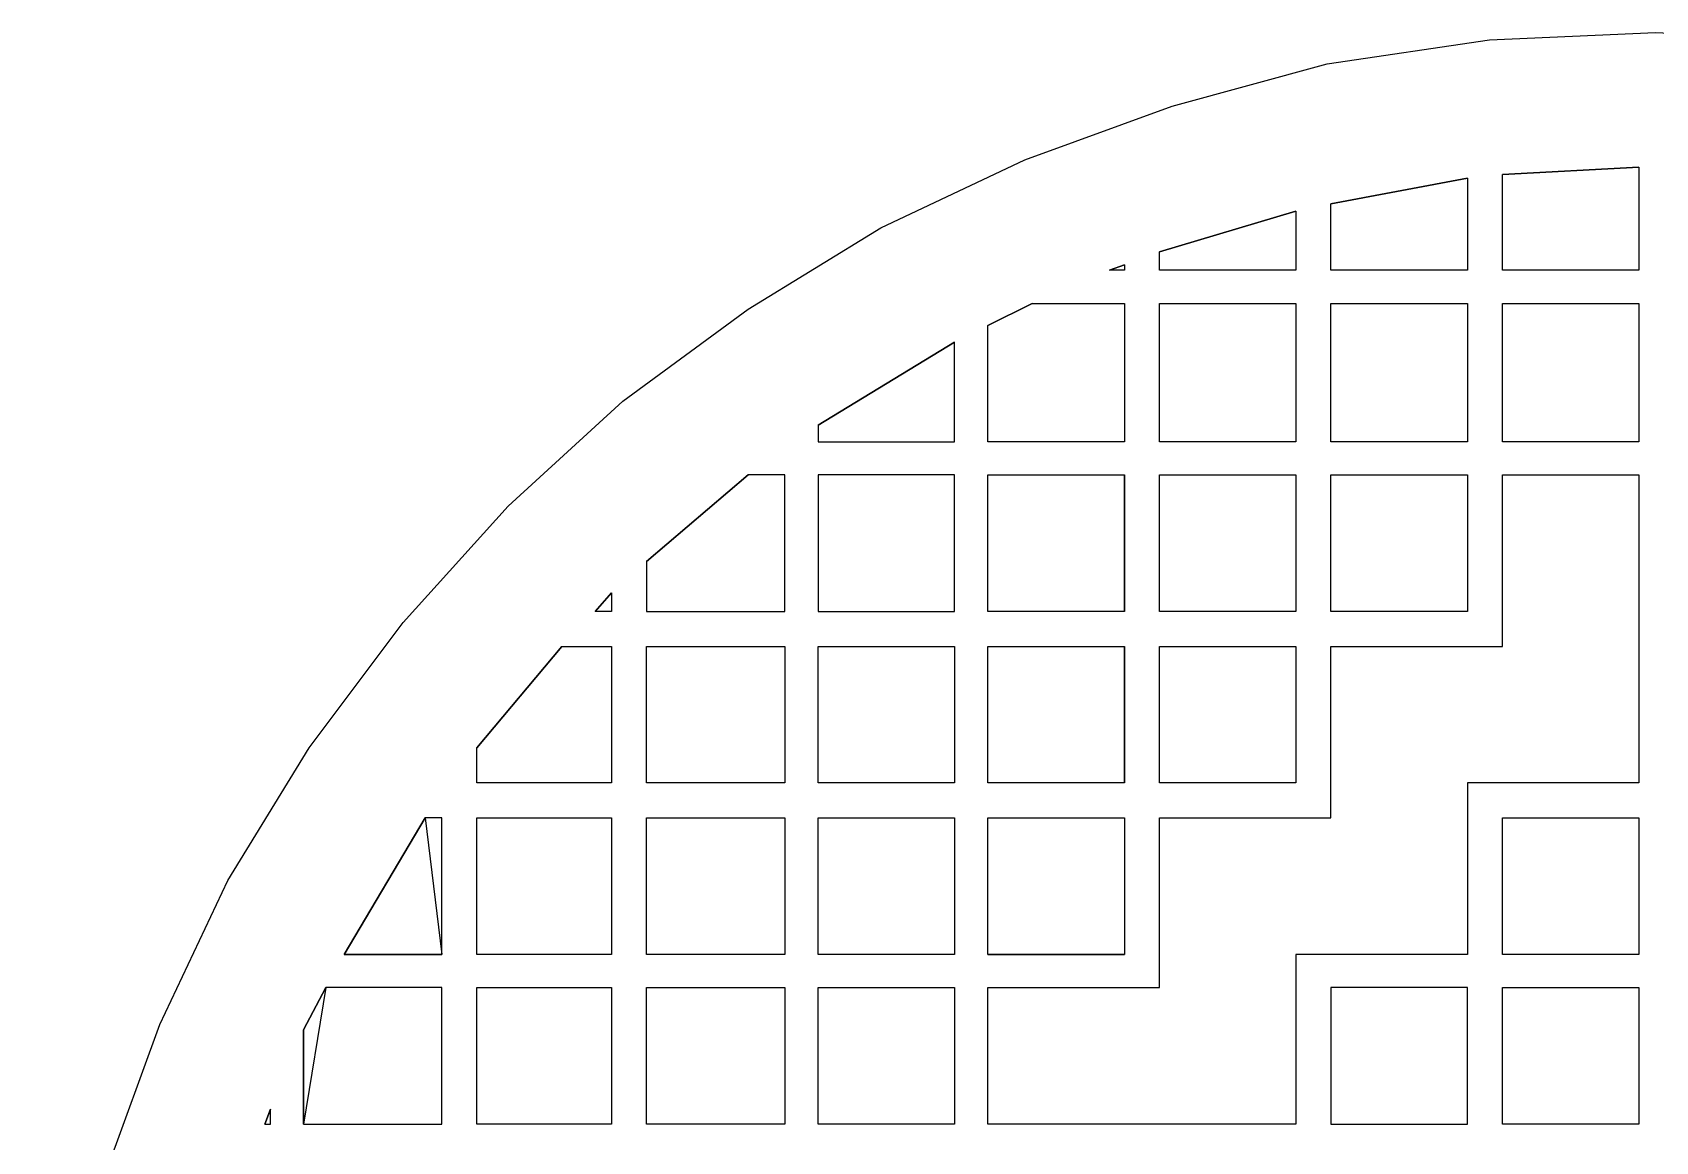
# Model space of a CAD drawing. Header units: centimetres. Extents: x -7.3 to 6, y -13.2 to 13.7.
# Drawn here: x -7.35 to -0.69, y -4.39 to 0.16 of the extents above; entities that cross this region are included whole.
import ezdxf

# ---------------------------------------------------------------- set-up
doc = ezdxf.new("R2010")
doc.units = ezdxf.units.CM
doc.header["$MEASUREMENT"] = 0

msp = doc.modelspace()

# ---------------------------------------------------------------- linework, layer by layer
at = {"color": 242}
for points, knots in [([(-7.3473, -6.49658), (-7.3473, -6.49658), (-7.31704, -7.16991), (-7.31704, -7.16991), (-7.31704, -7.16991), (-7.31704, -7.16991), (-7.21871, -7.83568), (-7.21871, -7.83568), (-7.21871, -7.83568), (-7.21871, -7.83568), (-7.0447, -8.47116), (-7.0447, -8.47116), (-7.0447, -8.47116), (-7.0447, -8.47116), (-6.82529, -9.08397), (-6.82529, -9.08397), (-6.82529, -9.08397), (-6.82529, -9.08397), (-6.54539, -9.67408), (-6.54539, -9.67408), (-6.54539, -9.67408), (-6.54539, -9.67408), (-6.21249, -10.21875), (-6.21249, -10.21875), (-6.21249, -10.21875), (-6.21249, -10.21875), (-5.82667, -10.73322), (-5.82667, -10.73322), (-5.82667, -10.73322), (-5.82667, -10.73322), (-5.39546, -11.20225), (-5.39546, -11.20225), (-5.39546, -11.20225), (-5.39546, -11.20225), (-4.92638, -11.6335), (-4.92638, -11.6335), (-4.92638, -11.6335), (-4.92638, -11.6335), (-4.41196, -12.01177), (-4.41196, -12.01177), (-4.41196, -12.01177), (-4.41196, -12.01177), (-3.86724, -12.34466), (-3.86724, -12.34466), (-3.86724, -12.34466), (-3.86724, -12.34466), (-3.27714, -12.63212), (-3.27714, -12.63212), (-3.27714, -12.63212), (-3.27714, -12.63212), (-2.67189, -12.85153), (-2.67189, -12.85153), (-2.67189, -12.85153), (-2.67189, -12.85153), (-2.0364, -13.01041), (-2.0364, -13.01041), (-2.0364, -13.01041), (-2.0364, -13.01041), (-1.37066, -13.11631), (-1.37066, -13.11631), (-1.37066, -13.11631), (-1.37066, -13.11631), (-0.68976, -13.15413), (-0.68976, -13.15413), (-0.68976, -13.15413), (-0.68976, -13.15413), (-0.01646, -13.11631), (-0.01646, -13.11631), (-0.01646, -13.11631), (-0.01646, -13.11631), (0.64929, -13.01041), (0.64929, -13.01041), (0.64929, -13.01041), (0.64929, -13.01041), (1.28478, -12.85153), (1.28478, -12.85153), (1.28478, -12.85153), (1.28478, -12.85153), (1.89757, -12.63212), (1.89757, -12.63212), (1.89757, -12.63212), (1.89757, -12.63212), (2.48768, -12.34466), (2.48768, -12.34466), (2.48768, -12.34466), (2.48768, -12.34466), (3.03238, -12.01177), (3.03238, -12.01177), (3.03238, -12.01177), (3.03238, -12.01177), (3.54682, -11.6335), (3.54682, -11.6335), (3.54682, -11.6335), (3.54682, -11.6335), (4.01589, -11.20225), (4.01589, -11.20225), (4.01589, -11.20225), (4.01589, -11.20225), (4.44709, -10.73322), (4.44709, -10.73322), (4.44709, -10.73322), (4.44709, -10.73322), (4.82538, -10.21875), (4.82538, -10.21875), (4.82538, -10.21875), (4.82538, -10.21875), (5.16581, -9.67408), (5.16581, -9.67408), (5.16581, -9.67408), (5.16581, -9.67408), (5.44572, -9.08397), (5.44572, -9.08397), (5.44572, -9.08397), (5.44572, -9.08397), (5.66513, -8.47116), (5.66513, -8.47116), (5.66513, -8.47116), (5.66513, -8.47116), (5.824, -7.83568), (5.824, -7.83568), (5.824, -7.83568), (5.824, -7.83568), (5.92991, -7.16991), (5.92991, -7.16991), (5.92991, -7.16991), (5.92991, -7.16991), (5.96017, -6.49658), (5.96017, -6.49658), (5.96017, -6.49658), (5.96017, -6.49658), (5.92991, -5.80816), (5.92991, -5.80816), (5.92991, -5.80816), (5.92991, -5.80816), (5.824, -5.14997), (5.824, -5.14997), (5.824, -5.14997), (5.824, -5.14997), (5.66513, -4.51446), (5.66513, -4.51446), (5.66513, -4.51446), (5.66513, -4.51446), (5.44572, -3.90924), (5.44572, -3.90924), (5.44572, -3.90924), (5.44572, -3.90924), (5.16581, -3.31916), (5.16581, -3.31916), (5.16581, -3.31916), (5.16581, -3.31916), (4.82538, -2.77442), (4.82538, -2.77442), (4.82538, -2.77442), (4.82538, -2.77442), (4.44709, -2.25997), (4.44709, -2.25997), (4.44709, -2.25997), (4.44709, -2.25997), (4.01589, -1.78336), (4.01589, -1.78336), (4.01589, -1.78336), (4.01589, -1.78336), (3.54682, -1.35216), (3.54682, -1.35216), (3.54682, -1.35216), (3.54682, -1.35216), (3.03238, -0.9739), (3.03238, -0.9739), (3.03238, -0.9739), (3.03238, -0.9739), (2.48768, -0.64099), (2.48768, -0.64099), (2.48768, -0.64099), (2.48768, -0.64099), (1.89757, -0.36111), (1.89757, -0.36111), (1.89757, -0.36111), (1.89757, -0.36111), (1.28478, -0.14168), (1.28478, -0.14168), (1.28478, -0.14168), (1.28478, -0.14168), (0.64929, 0.03231), (0.64929, 0.03231), (0.64929, 0.03231), (0.64929, 0.03231), (-0.01646, 0.13065), (-0.01646, 0.13065), (-0.01646, 0.13065), (-0.01646, 0.13065), (-0.68976, 0.16091), (-0.68976, 0.16091), (-0.68976, 0.16091), (-0.68976, 0.16091), (-1.37066, 0.13065), (-1.37066, 0.13065), (-1.37066, 0.13065), (-1.37066, 0.13065), (-2.0364, 0.03231), (-2.0364, 0.03231), (-2.0364, 0.03231), (-2.0364, 0.03231), (-2.67189, -0.14168), (-2.67189, -0.14168), (-2.67189, -0.14168), (-2.67189, -0.14168), (-3.27714, -0.36111), (-3.27714, -0.36111), (-3.27714, -0.36111), (-3.27714, -0.36111), (-3.86724, -0.64099), (-3.86724, -0.64099), (-3.86724, -0.64099), (-3.86724, -0.64099), (-4.41196, -0.9739), (-4.41196, -0.9739), (-4.41196, -0.9739), (-4.41196, -0.9739), (-4.92638, -1.35216), (-4.92638, -1.35216), (-4.92638, -1.35216), (-4.92638, -1.35216), (-5.39546, -1.78336), (-5.39546, -1.78336), (-5.39546, -1.78336), (-5.39546, -1.78336), (-5.82667, -2.25997), (-5.82667, -2.25997), (-5.82667, -2.25997), (-5.82667, -2.25997), (-6.21249, -2.77442), (-6.21249, -2.77442), (-6.21249, -2.77442), (-6.21249, -2.77442), (-6.54539, -3.31916), (-6.54539, -3.31916), (-6.54539, -3.31916), (-6.54539, -3.31916), (-6.82529, -3.90924), (-6.82529, -3.90924), (-6.82529, -3.90924), (-6.82529, -3.90924), (-7.0447, -4.51446), (-7.0447, -4.51446), (-7.0447, -4.51446), (-7.0447, -4.51446), (-7.21871, -5.14997), (-7.21871, -5.14997), (-7.21871, -5.14997), (-7.21871, -5.14997), (-7.31704, -5.80816), (-7.31704, -5.80816), (-7.31704, -5.80816), (-7.31704, -5.80816), (-7.3473, -6.49658), (-7.3473, -6.49658)], [0, 0, 0, 0, 0.0153846, 0.0153846, 0.0153846, 0.0153846, 0.0307692, 0.0307692, 0.0307692, 0.0307692, 0.0461538, 0.0461538, 0.0461538, 0.0461538, 0.0615385, 0.0615385, 0.0615385, 0.0615385, 0.0769231, 0.0769231, 0.0769231, 0.0769231, 0.0923077, 0.0923077, 0.0923077, 0.0923077, 0.1076923, 0.1076923, 0.1076923, 0.1076923, 0.1230769, 0.1230769, 0.1230769, 0.1230769, 0.1384615, 0.1384615, 0.1384615, 0.1384615, 0.1538462, 0.1538462, 0.1538462, 0.1538462, 0.1692308, 0.1692308, 0.1692308, 0.1692308, 0.1846154, 0.1846154, 0.1846154, 0.1846154, 0.2, 0.2, 0.2, 0.2, 0.2153846, 0.2153846, 0.2153846, 0.2153846, 0.2307692, 0.2307692, 0.2307692, 0.2307692, 0.2461538, 0.2461538, 0.2461538, 0.2461538, 0.2615385, 0.2615385, 0.2615385, 0.2615385, 0.2769231, 0.2769231, 0.2769231, 0.2769231, 0.2923077, 0.2923077, 0.2923077, 0.2923077, 0.3076923, 0.3076923, 0.3076923, 0.3076923, 0.3230769, 0.3230769, 0.3230769, 0.3230769, 0.3384615, 0.3384615, 0.3384615, 0.3384615, 0.3538462, 0.3538462, 0.3538462, 0.3538462, 0.3692308, 0.3692308, 0.3692308, 0.3692308, 0.3846154, 0.3846154, 0.3846154, 0.3846154, 0.4, 0.4, 0.4, 0.4, 0.4153846, 0.4153846, 0.4153846, 0.4153846, 0.4307692, 0.4307692, 0.4307692, 0.4307692, 0.4461538, 0.4461538, 0.4461538, 0.4461538, 0.4615385, 0.4615385, 0.4615385, 0.4615385, 0.4769231, 0.4769231, 0.4769231, 0.4769231, 0.4923077, 0.4923077, 0.4923077, 0.4923077, 0.5076923, 0.5076923, 0.5076923, 0.5076923, 0.5230769, 0.5230769, 0.5230769, 0.5230769, 0.5384615, 0.5384615, 0.5384615, 0.5384615, 0.5538462, 0.5538462, 0.5538462, 0.5538462, 0.5692308, 0.5692308, 0.5692308, 0.5692308, 0.5846154, 0.5846154, 0.5846154, 0.5846154, 0.6, 0.6, 0.6, 0.6, 0.6153846, 0.6153846, 0.6153846, 0.6153846, 0.6307692, 0.6307692, 0.6307692, 0.6307692, 0.6461538, 0.6461538, 0.6461538, 0.6461538, 0.6615385, 0.6615385, 0.6615385, 0.6615385, 0.6769231, 0.6769231, 0.6769231, 0.6769231, 0.6923077, 0.6923077, 0.6923077, 0.6923077, 0.7076923, 0.7076923, 0.7076923, 0.7076923, 0.7230769, 0.7230769, 0.7230769, 0.7230769, 0.7384615, 0.7384615, 0.7384615, 0.7384615, 0.7538462, 0.7538462, 0.7538462, 0.7538462, 0.7692308, 0.7692308, 0.7692308, 0.7692308, 0.7846154, 0.7846154, 0.7846154, 0.7846154, 0.8, 0.8, 0.8, 0.8, 0.8153846, 0.8153846, 0.8153846, 0.8153846, 0.8307692, 0.8307692, 0.8307692, 0.8307692, 0.8461538, 0.8461538, 0.8461538, 0.8461538, 0.8615385, 0.8615385, 0.8615385, 0.8615385, 0.8769231, 0.8769231, 0.8769231, 0.8769231, 0.8923077, 0.8923077, 0.8923077, 0.8923077, 0.9076923, 0.9076923, 0.9076923, 0.9076923, 0.9230769, 0.9230769, 0.9230769, 0.9230769, 0.9384615, 0.9384615, 0.9384615, 0.9384615, 0.9538462, 0.9538462, 0.9538462, 0.9538462, 0.9692308, 0.9692308, 0.9692308, 0.9692308, 1, 1, 1, 1]), ([(-0.75788, -0.39135), (-0.75788, -0.39135), (-1.3177, -0.42164), (-1.3177, -0.42164), (-1.3177, -0.42164), (-1.3177, -0.42164), (-0.75788, -0.39135), (-0.75788, -0.39135)], [0, 0, 0, 0, 0.3333333, 0.3333333, 0.3333333, 0.3333333, 1, 1, 1, 1]), ([(-1.3177, -0.42164), (-1.3177, -0.42164), (-1.3177, -0.81504), (-1.3177, -0.81504), (-1.3177, -0.81504), (-1.3177, -0.81504), (-0.75788, -0.81504), (-0.75788, -0.81504), (-0.75788, -0.81504), (-0.75788, -0.81504), (-0.75788, -0.39135), (-0.75788, -0.39135), (-0.75788, -0.39135), (-0.75788, -0.39135), (-1.3177, -0.42164), (-1.3177, -0.42164)], [0, 0, 0, 0, 0.2, 0.2, 0.2, 0.2, 0.4, 0.4, 0.4, 0.4, 0.6, 0.6, 0.6, 0.6, 1, 1, 1, 1]), ([(-2.02128, -0.54267), (-2.02128, -0.54267), (-2.02128, -0.81504), (-2.02128, -0.81504), (-2.02128, -0.81504), (-2.02128, -0.81504), (-1.46145, -0.81504), (-1.46145, -0.81504), (-1.46145, -0.81504), (-1.46145, -0.81504), (-1.46145, -0.43674), (-1.46145, -0.43674), (-1.46145, -0.43674), (-1.46145, -0.43674), (-2.02128, -0.54267), (-2.02128, -0.54267)], [0, 0, 0, 0, 0.2, 0.2, 0.2, 0.2, 0.4, 0.4, 0.4, 0.4, 0.6, 0.6, 0.6, 0.6, 1, 1, 1, 1]), ([(-1.46145, -0.43674), (-1.46145, -0.43674), (-2.02128, -0.54267), (-2.02128, -0.54267), (-2.02128, -0.54267), (-2.02128, -0.54267), (-1.46145, -0.43674), (-1.46145, -0.43674)], [0, 0, 0, 0, 0.3333333, 0.3333333, 0.3333333, 0.3333333, 1, 1, 1, 1]), ([(-2.72486, -0.73938), (-2.72486, -0.73938), (-2.72486, -0.81504), (-2.72486, -0.81504), (-2.72486, -0.81504), (-2.72486, -0.81504), (-2.16503, -0.81504), (-2.16503, -0.81504), (-2.16503, -0.81504), (-2.16503, -0.81504), (-2.16503, -0.57293), (-2.16503, -0.57293), (-2.16503, -0.57293), (-2.16503, -0.57293), (-2.72486, -0.73938), (-2.72486, -0.73938)], [0, 0, 0, 0, 0.2, 0.2, 0.2, 0.2, 0.4, 0.4, 0.4, 0.4, 0.6, 0.6, 0.6, 0.6, 1, 1, 1, 1]), ([(-2.16503, -0.57293), (-2.16503, -0.57293), (-2.72486, -0.73938), (-2.72486, -0.73938), (-2.72486, -0.73938), (-2.72486, -0.73938), (-2.16503, -0.57293), (-2.16503, -0.57293)], [0, 0, 0, 0, 0.3333333, 0.3333333, 0.3333333, 0.3333333, 1, 1, 1, 1]), ([(-2.8686, -0.7923), (-2.8686, -0.7923), (-2.92912, -0.81504), (-2.92912, -0.81504), (-2.92912, -0.81504), (-2.92912, -0.81504), (-2.8686, -0.7923), (-2.8686, -0.7923)], [0, 0, 0, 0, 0.3333333, 0.3333333, 0.3333333, 0.3333333, 1, 1, 1, 1]), ([(-2.92912, -0.81504), (-2.92912, -0.81504), (-2.8686, -0.81504), (-2.8686, -0.81504), (-2.8686, -0.81504), (-2.8686, -0.81504), (-2.8686, -0.7923), (-2.8686, -0.7923), (-2.8686, -0.7923), (-2.8686, -0.7923), (-2.92912, -0.81504), (-2.92912, -0.81504)], [0, 0, 0, 0, 0.25, 0.25, 0.25, 0.25, 0.5, 0.5, 0.5, 0.5, 1, 1, 1, 1]), ([(-3.42846, -1.04194), (-3.42846, -1.04194), (-3.42846, -1.5186), (-3.42846, -1.5186), (-3.42846, -1.5186), (-3.42846, -1.5186), (-2.8686, -1.5186), (-2.8686, -1.5186), (-2.8686, -1.5186), (-2.8686, -1.5186), (-2.8686, -0.95119), (-2.8686, -0.95119), (-2.8686, -0.95119), (-2.8686, -0.95119), (-3.24688, -0.95119), (-3.24688, -0.95119), (-3.24688, -0.95119), (-3.24688, -0.95119), (-3.42846, -1.04194), (-3.42846, -1.04194)], [0, 0, 0, 0, 0.1666667, 0.1666667, 0.1666667, 0.1666667, 0.3333333, 0.3333333, 0.3333333, 0.3333333, 0.5, 0.5, 0.5, 0.5, 0.6666667, 0.6666667, 0.6666667, 0.6666667, 1, 1, 1, 1]), ([(-3.24688, -0.95119), (-3.24688, -0.95119), (-3.42846, -1.04194), (-3.42846, -1.04194), (-3.42846, -1.04194), (-3.42846, -1.04194), (-3.24688, -0.95119), (-3.24688, -0.95119)], [0, 0, 0, 0, 0.3333333, 0.3333333, 0.3333333, 0.3333333, 1, 1, 1, 1]), ([(-2.72486, -0.95119), (-2.72486, -0.95119), (-2.72486, -1.5186), (-2.72486, -1.5186), (-2.72486, -1.5186), (-2.72486, -1.5186), (-2.16503, -1.5186), (-2.16503, -1.5186), (-2.16503, -1.5186), (-2.16503, -1.5186), (-2.16503, -0.95119), (-2.16503, -0.95119), (-2.16503, -0.95119), (-2.16503, -0.95119), (-2.72486, -0.95119), (-2.72486, -0.95119)], [0, 0, 0, 0, 0.2, 0.2, 0.2, 0.2, 0.4, 0.4, 0.4, 0.4, 0.6, 0.6, 0.6, 0.6, 1, 1, 1, 1]), ([(-2.02128, -0.95119), (-2.02128, -0.95119), (-2.02128, -1.5186), (-2.02128, -1.5186), (-2.02128, -1.5186), (-2.02128, -1.5186), (-1.46145, -1.5186), (-1.46145, -1.5186), (-1.46145, -1.5186), (-1.46145, -1.5186), (-1.46145, -0.95119), (-1.46145, -0.95119), (-1.46145, -0.95119), (-1.46145, -0.95119), (-2.02128, -0.95119), (-2.02128, -0.95119)], [0, 0, 0, 0, 0.2, 0.2, 0.2, 0.2, 0.4, 0.4, 0.4, 0.4, 0.6, 0.6, 0.6, 0.6, 1, 1, 1, 1]), ([(-1.3177, -0.95119), (-1.3177, -0.95119), (-1.3177, -1.5186), (-1.3177, -1.5186), (-1.3177, -1.5186), (-1.3177, -1.5186), (-0.75788, -1.5186), (-0.75788, -1.5186), (-0.75788, -1.5186), (-0.75788, -1.5186), (-0.75788, -0.95119), (-0.75788, -0.95119), (-0.75788, -0.95119), (-0.75788, -0.95119), (-1.3177, -0.95119), (-1.3177, -0.95119)], [0, 0, 0, 0, 0.2, 0.2, 0.2, 0.2, 0.4, 0.4, 0.4, 0.4, 0.6, 0.6, 0.6, 0.6, 1, 1, 1, 1]), ([(-4.12445, -1.45047), (-4.12445, -1.45047), (-3.56462, -1.11008), (-3.56462, -1.11008), (-3.56462, -1.11008), (-3.56462, -1.11008), (-4.12445, -1.45047), (-4.12445, -1.45047)], [0, 0, 0, 0, 0.3333333, 0.3333333, 0.3333333, 0.3333333, 1, 1, 1, 1]), ([(-3.56462, -1.11008), (-3.56462, -1.11008), (-3.56462, -1.5186), (-3.56462, -1.5186), (-3.56462, -1.5186), (-3.56462, -1.5186), (-4.12445, -1.5186), (-4.12445, -1.5186), (-4.12445, -1.5186), (-4.12445, -1.5186), (-4.12445, -1.45047), (-4.12445, -1.45047), (-4.12445, -1.45047), (-4.12445, -1.45047), (-3.56462, -1.11008), (-3.56462, -1.11008)], [0, 0, 0, 0, 0.2, 0.2, 0.2, 0.2, 0.4, 0.4, 0.4, 0.4, 0.6, 0.6, 0.6, 0.6, 1, 1, 1, 1]), ([(-4.41196, -1.65478), (-4.41196, -1.65478), (-4.26064, -1.65478), (-4.26064, -1.65478), (-4.26064, -1.65478), (-4.26064, -1.65478), (-4.26064, -2.21458), (-4.26064, -2.21458), (-4.26064, -2.21458), (-4.26064, -2.21458), (-4.82804, -2.21458), (-4.82804, -2.21458), (-4.82804, -2.21458), (-4.82804, -2.21458), (-4.82804, -2.01035), (-4.82804, -2.01035), (-4.82804, -2.01035), (-4.82804, -2.01035), (-4.41196, -1.65478), (-4.41196, -1.65478)], [0, 0, 0, 0, 0.1666667, 0.1666667, 0.1666667, 0.1666667, 0.3333333, 0.3333333, 0.3333333, 0.3333333, 0.5, 0.5, 0.5, 0.5, 0.6666667, 0.6666667, 0.6666667, 0.6666667, 1, 1, 1, 1]), ([(-4.82804, -2.01035), (-4.82804, -2.01035), (-4.41196, -1.65478), (-4.41196, -1.65478), (-4.41196, -1.65478), (-4.41196, -1.65478), (-4.82804, -2.01035), (-4.82804, -2.01035)], [0, 0, 0, 0, 0.3333333, 0.3333333, 0.3333333, 0.3333333, 1, 1, 1, 1]), ([(-4.12445, -2.21458), (-4.12445, -2.21458), (-4.12445, -1.65478), (-4.12445, -1.65478), (-4.12445, -1.65478), (-4.12445, -1.65478), (-3.56462, -1.65478), (-3.56462, -1.65478), (-3.56462, -1.65478), (-3.56462, -1.65478), (-3.56462, -2.21458), (-3.56462, -2.21458), (-3.56462, -2.21458), (-3.56462, -2.21458), (-4.12445, -2.21458), (-4.12445, -2.21458)], [0, 0, 0, 0, 0.2, 0.2, 0.2, 0.2, 0.4, 0.4, 0.4, 0.4, 0.6, 0.6, 0.6, 0.6, 1, 1, 1, 1]), ([(-2.02128, -3.06194), (-2.02128, -3.06194), (-2.72486, -3.06194), (-2.72486, -3.06194), (-2.72486, -3.06194), (-2.72486, -3.06194), (-2.72486, -3.75795), (-2.72486, -3.75795), (-2.72486, -3.75795), (-2.72486, -3.75795), (-3.42846, -3.75795), (-3.42846, -3.75795), (-3.42846, -3.75795), (-3.42846, -3.75795), (-3.42846, -4.31775), (-3.42846, -4.31775), (-3.42846, -4.31775), (-3.42846, -4.31775), (-2.16503, -4.31775), (-2.16503, -4.31775), (-2.16503, -4.31775), (-2.16503, -4.31775), (-2.16503, -3.62177), (-2.16503, -3.62177), (-2.16503, -3.62177), (-2.16503, -3.62177), (-1.46145, -3.62177), (-1.46145, -3.62177), (-1.46145, -3.62177), (-1.46145, -3.62177), (-1.46145, -2.91821), (-1.46145, -2.91821), (-1.46145, -2.91821), (-1.46145, -2.91821), (-0.75788, -2.91821), (-0.75788, -2.91821), (-0.75788, -2.91821), (-0.75788, -2.91821), (-0.75788, -1.65478), (-0.75788, -1.65478), (-0.75788, -1.65478), (-0.75788, -1.65478), (-1.3177, -1.65478), (-1.3177, -1.65478), (-1.3177, -1.65478), (-1.3177, -1.65478), (-1.3177, -2.35835), (-1.3177, -2.35835), (-1.3177, -2.35835), (-1.3177, -2.35835), (-2.02128, -2.35835), (-2.02128, -2.35835), (-2.02128, -2.35835), (-2.02128, -2.35835), (-2.02128, -3.06194), (-2.02128, -3.06194)], [0, 0, 0, 0, 0.0666667, 0.0666667, 0.0666667, 0.0666667, 0.1333333, 0.1333333, 0.1333333, 0.1333333, 0.2, 0.2, 0.2, 0.2, 0.2666667, 0.2666667, 0.2666667, 0.2666667, 0.3333333, 0.3333333, 0.3333333, 0.3333333, 0.4, 0.4, 0.4, 0.4, 0.4666667, 0.4666667, 0.4666667, 0.4666667, 0.5333333, 0.5333333, 0.5333333, 0.5333333, 0.6, 0.6, 0.6, 0.6, 0.6666667, 0.6666667, 0.6666667, 0.6666667, 0.7333333, 0.7333333, 0.7333333, 0.7333333, 0.8, 0.8, 0.8, 0.8, 0.8666667, 0.8666667, 0.8666667, 0.8666667, 1, 1, 1, 1]), ([(-2.8686, -1.65478), (-2.8686, -1.65478), (-3.42846, -1.65478), (-3.42846, -1.65478), (-3.42846, -1.65478), (-3.42846, -1.65478), (-3.42846, -2.21458), (-3.42846, -2.21458), (-3.42846, -2.21458), (-3.42846, -2.21458), (-2.8686, -2.21458), (-2.8686, -2.21458), (-2.8686, -2.21458), (-2.8686, -2.21458), (-2.8686, -1.65478), (-2.8686, -1.65478)], [0, 0, 0, 0, 0.2, 0.2, 0.2, 0.2, 0.4, 0.4, 0.4, 0.4, 0.6, 0.6, 0.6, 0.6, 1, 1, 1, 1]), ([(-2.8686, -2.21458), (-2.8686, -2.21458), (-2.8686, -1.65478), (-2.8686, -1.65478), (-2.8686, -1.65478), (-2.8686, -1.65478), (-2.8686, -2.21458), (-2.8686, -2.21458)], [0, 0, 0, 0, 0.3333333, 0.3333333, 0.3333333, 0.3333333, 1, 1, 1, 1]), ([(-2.16503, -1.65478), (-2.16503, -1.65478), (-2.72486, -1.65478), (-2.72486, -1.65478), (-2.72486, -1.65478), (-2.72486, -1.65478), (-2.72486, -2.21458), (-2.72486, -2.21458), (-2.72486, -2.21458), (-2.72486, -2.21458), (-2.16503, -2.21458), (-2.16503, -2.21458), (-2.16503, -2.21458), (-2.16503, -2.21458), (-2.16503, -1.65478), (-2.16503, -1.65478)], [0, 0, 0, 0, 0.2, 0.2, 0.2, 0.2, 0.4, 0.4, 0.4, 0.4, 0.6, 0.6, 0.6, 0.6, 1, 1, 1, 1]), ([(-1.46145, -1.65478), (-1.46145, -1.65478), (-2.02128, -1.65478), (-2.02128, -1.65478), (-2.02128, -1.65478), (-2.02128, -1.65478), (-2.02128, -2.21458), (-2.02128, -2.21458), (-2.02128, -2.21458), (-2.02128, -2.21458), (-1.46145, -2.21458), (-1.46145, -2.21458), (-1.46145, -2.21458), (-1.46145, -2.21458), (-1.46145, -1.65478), (-1.46145, -1.65478)], [0, 0, 0, 0, 0.2, 0.2, 0.2, 0.2, 0.4, 0.4, 0.4, 0.4, 0.6, 0.6, 0.6, 0.6, 1, 1, 1, 1]), ([(-5.03986, -2.21458), (-5.03986, -2.21458), (-4.97177, -2.21458), (-4.97177, -2.21458), (-4.97177, -2.21458), (-4.97177, -2.21458), (-4.97177, -2.13894), (-4.97177, -2.13894), (-4.97177, -2.13894), (-4.97177, -2.13894), (-5.03986, -2.21458), (-5.03986, -2.21458)], [0, 0, 0, 0, 0.25, 0.25, 0.25, 0.25, 0.5, 0.5, 0.5, 0.5, 1, 1, 1, 1]), ([(-4.97177, -2.13894), (-4.97177, -2.13894), (-5.03986, -2.21458), (-5.03986, -2.21458), (-5.03986, -2.21458), (-5.03986, -2.21458), (-4.97177, -2.13894), (-4.97177, -2.13894)], [0, 0, 0, 0, 0.3333333, 0.3333333, 0.3333333, 0.3333333, 1, 1, 1, 1]), ([(-5.52405, -2.77442), (-5.52405, -2.77442), (-5.52405, -2.91821), (-5.52405, -2.91821), (-5.52405, -2.91821), (-5.52405, -2.91821), (-4.97177, -2.91821), (-4.97177, -2.91821), (-4.97177, -2.91821), (-4.97177, -2.91821), (-4.97177, -2.35835), (-4.97177, -2.35835), (-4.97177, -2.35835), (-4.97177, -2.35835), (-5.17605, -2.35835), (-5.17605, -2.35835), (-5.17605, -2.35835), (-5.17605, -2.35835), (-5.52405, -2.77442), (-5.52405, -2.77442)], [0, 0, 0, 0, 0.1666667, 0.1666667, 0.1666667, 0.1666667, 0.3333333, 0.3333333, 0.3333333, 0.3333333, 0.5, 0.5, 0.5, 0.5, 0.6666667, 0.6666667, 0.6666667, 0.6666667, 1, 1, 1, 1]), ([(-5.17605, -2.35835), (-5.17605, -2.35835), (-5.52405, -2.77442), (-5.52405, -2.77442), (-5.52405, -2.77442), (-5.52405, -2.77442), (-5.17605, -2.35835), (-5.17605, -2.35835)], [0, 0, 0, 0, 0.3333333, 0.3333333, 0.3333333, 0.3333333, 1, 1, 1, 1]), ([(-4.26064, -2.91821), (-4.26064, -2.91821), (-4.26064, -2.35835), (-4.26064, -2.35835), (-4.26064, -2.35835), (-4.26064, -2.35835), (-4.82804, -2.35835), (-4.82804, -2.35835), (-4.82804, -2.35835), (-4.82804, -2.35835), (-4.82804, -2.91821), (-4.82804, -2.91821), (-4.82804, -2.91821), (-4.82804, -2.91821), (-4.26064, -2.91821), (-4.26064, -2.91821)], [0, 0, 0, 0, 0.2, 0.2, 0.2, 0.2, 0.4, 0.4, 0.4, 0.4, 0.6, 0.6, 0.6, 0.6, 1, 1, 1, 1]), ([(-3.56462, -2.35835), (-3.56462, -2.35835), (-4.12445, -2.35835), (-4.12445, -2.35835), (-4.12445, -2.35835), (-4.12445, -2.35835), (-4.12445, -2.91821), (-4.12445, -2.91821), (-4.12445, -2.91821), (-4.12445, -2.91821), (-3.56462, -2.91821), (-3.56462, -2.91821), (-3.56462, -2.91821), (-3.56462, -2.91821), (-3.56462, -2.35835), (-3.56462, -2.35835)], [0, 0, 0, 0, 0.2, 0.2, 0.2, 0.2, 0.4, 0.4, 0.4, 0.4, 0.6, 0.6, 0.6, 0.6, 1, 1, 1, 1]), ([(-2.8686, -2.35835), (-2.8686, -2.35835), (-3.42846, -2.35835), (-3.42846, -2.35835), (-3.42846, -2.35835), (-3.42846, -2.35835), (-3.42846, -2.91821), (-3.42846, -2.91821), (-3.42846, -2.91821), (-3.42846, -2.91821), (-2.8686, -2.91821), (-2.8686, -2.91821), (-2.8686, -2.91821), (-2.8686, -2.91821), (-2.8686, -2.35835), (-2.8686, -2.35835)], [0, 0, 0, 0, 0.2, 0.2, 0.2, 0.2, 0.4, 0.4, 0.4, 0.4, 0.6, 0.6, 0.6, 0.6, 1, 1, 1, 1]), ([(-2.8686, -2.91821), (-2.8686, -2.91821), (-2.8686, -2.35835), (-2.8686, -2.35835), (-2.8686, -2.35835), (-2.8686, -2.35835), (-2.8686, -2.91821), (-2.8686, -2.91821)], [0, 0, 0, 0, 0.3333333, 0.3333333, 0.3333333, 0.3333333, 1, 1, 1, 1]), ([(-2.16503, -2.35835), (-2.16503, -2.35835), (-2.72486, -2.35835), (-2.72486, -2.35835), (-2.72486, -2.35835), (-2.72486, -2.35835), (-2.72486, -2.91821), (-2.72486, -2.91821), (-2.72486, -2.91821), (-2.72486, -2.91821), (-2.16503, -2.91821), (-2.16503, -2.91821), (-2.16503, -2.91821), (-2.16503, -2.91821), (-2.16503, -2.35835), (-2.16503, -2.35835)], [0, 0, 0, 0, 0.2, 0.2, 0.2, 0.2, 0.4, 0.4, 0.4, 0.4, 0.6, 0.6, 0.6, 0.6, 1, 1, 1, 1]), ([(-6.06876, -3.62177), (-6.06876, -3.62177), (-5.73588, -3.06194), (-5.73588, -3.06194), (-5.73588, -3.06194), (-5.73588, -3.06194), (-6.06876, -3.62177), (-6.06876, -3.62177)], [0, 0, 0, 0, 0.3333333, 0.3333333, 0.3333333, 0.3333333, 1, 1, 1, 1]), ([(-5.73588, -3.06194), (-5.73588, -3.06194), (-5.6678, -3.06194), (-5.6678, -3.06194), (-5.6678, -3.06194), (-5.6678, -3.06194), (-5.6678, -3.62177), (-5.6678, -3.62177), (-5.6678, -3.62177), (-5.6678, -3.62177), (-5.73588, -3.06194), (-5.73588, -3.06194)], [0, 0, 0, 0, 0.25, 0.25, 0.25, 0.25, 0.5, 0.5, 0.5, 0.5, 1, 1, 1, 1]), ([(-4.97177, -3.06194), (-4.97177, -3.06194), (-5.52405, -3.06194), (-5.52405, -3.06194), (-5.52405, -3.06194), (-5.52405, -3.06194), (-5.52405, -3.62177), (-5.52405, -3.62177), (-5.52405, -3.62177), (-5.52405, -3.62177), (-4.97177, -3.62177), (-4.97177, -3.62177), (-4.97177, -3.62177), (-4.97177, -3.62177), (-4.97177, -3.06194), (-4.97177, -3.06194)], [0, 0, 0, 0, 0.2, 0.2, 0.2, 0.2, 0.4, 0.4, 0.4, 0.4, 0.6, 0.6, 0.6, 0.6, 1, 1, 1, 1]), ([(-4.26064, -3.06194), (-4.26064, -3.06194), (-4.82804, -3.06194), (-4.82804, -3.06194), (-4.82804, -3.06194), (-4.82804, -3.06194), (-4.82804, -3.62177), (-4.82804, -3.62177), (-4.82804, -3.62177), (-4.82804, -3.62177), (-4.26064, -3.62177), (-4.26064, -3.62177), (-4.26064, -3.62177), (-4.26064, -3.62177), (-4.26064, -3.06194), (-4.26064, -3.06194)], [0, 0, 0, 0, 0.2, 0.2, 0.2, 0.2, 0.4, 0.4, 0.4, 0.4, 0.6, 0.6, 0.6, 0.6, 1, 1, 1, 1]), ([(-4.12445, -3.06194), (-4.12445, -3.06194), (-4.12445, -3.62177), (-4.12445, -3.62177), (-4.12445, -3.62177), (-4.12445, -3.62177), (-3.56462, -3.62177), (-3.56462, -3.62177), (-3.56462, -3.62177), (-3.56462, -3.62177), (-3.56462, -3.06194), (-3.56462, -3.06194), (-3.56462, -3.06194), (-3.56462, -3.06194), (-4.12445, -3.06194), (-4.12445, -3.06194)], [0, 0, 0, 0, 0.2, 0.2, 0.2, 0.2, 0.4, 0.4, 0.4, 0.4, 0.6, 0.6, 0.6, 0.6, 1, 1, 1, 1]), ([(-2.8686, -3.62177), (-2.8686, -3.62177), (-2.8686, -3.06194), (-2.8686, -3.06194), (-2.8686, -3.06194), (-2.8686, -3.06194), (-3.42846, -3.06194), (-3.42846, -3.06194), (-3.42846, -3.06194), (-3.42846, -3.06194), (-3.42846, -3.62177), (-3.42846, -3.62177), (-3.42846, -3.62177), (-3.42846, -3.62177), (-2.8686, -3.62177), (-2.8686, -3.62177)], [0, 0, 0, 0, 0.2, 0.2, 0.2, 0.2, 0.4, 0.4, 0.4, 0.4, 0.6, 0.6, 0.6, 0.6, 1, 1, 1, 1]), ([(-0.75788, -3.06194), (-0.75788, -3.06194), (-1.3177, -3.06194), (-1.3177, -3.06194), (-1.3177, -3.06194), (-1.3177, -3.06194), (-1.3177, -3.62177), (-1.3177, -3.62177), (-1.3177, -3.62177), (-1.3177, -3.62177), (-0.75788, -3.62177), (-0.75788, -3.62177), (-0.75788, -3.62177), (-0.75788, -3.62177), (-0.75788, -3.06194), (-0.75788, -3.06194)], [0, 0, 0, 0, 0.2, 0.2, 0.2, 0.2, 0.4, 0.4, 0.4, 0.4, 0.6, 0.6, 0.6, 0.6, 1, 1, 1, 1]), ([(-5.6678, -3.62177), (-5.6678, -3.62177), (-6.06876, -3.62177), (-6.06876, -3.62177), (-6.06876, -3.62177), (-6.06876, -3.62177), (-5.6678, -3.62177), (-5.6678, -3.62177)], [0, 0, 0, 0, 0.3333333, 0.3333333, 0.3333333, 0.3333333, 1, 1, 1, 1]), ([(-3.42846, -3.62177), (-3.42846, -3.62177), (-2.8686, -3.62177), (-2.8686, -3.62177), (-2.8686, -3.62177), (-2.8686, -3.62177), (-3.42846, -3.62177), (-3.42846, -3.62177)], [0, 0, 0, 0, 0.3333333, 0.3333333, 0.3333333, 0.3333333, 1, 1, 1, 1]), ([(-6.23519, -3.93195), (-6.23519, -3.93195), (-6.14441, -3.75795), (-6.14441, -3.75795), (-6.14441, -3.75795), (-6.14441, -3.75795), (-6.23519, -3.93195), (-6.23519, -3.93195)], [0, 0, 0, 0, 0.3333333, 0.3333333, 0.3333333, 0.3333333, 1, 1, 1, 1]), ([(-6.14441, -3.75795), (-6.14441, -3.75795), (-5.6678, -3.75795), (-5.6678, -3.75795), (-5.6678, -3.75795), (-5.6678, -3.75795), (-5.6678, -4.31775), (-5.6678, -4.31775), (-5.6678, -4.31775), (-5.6678, -4.31775), (-6.23519, -4.31775), (-6.23519, -4.31775), (-6.23519, -4.31775), (-6.23519, -4.31775), (-6.14441, -3.75795), (-6.14441, -3.75795)], [0, 0, 0, 0, 0.2, 0.2, 0.2, 0.2, 0.4, 0.4, 0.4, 0.4, 0.6, 0.6, 0.6, 0.6, 1, 1, 1, 1]), ([(-4.97177, -3.75795), (-4.97177, -3.75795), (-5.52405, -3.75795), (-5.52405, -3.75795), (-5.52405, -3.75795), (-5.52405, -3.75795), (-5.52405, -4.31775), (-5.52405, -4.31775), (-5.52405, -4.31775), (-5.52405, -4.31775), (-4.97177, -4.31775), (-4.97177, -4.31775), (-4.97177, -4.31775), (-4.97177, -4.31775), (-4.97177, -3.75795), (-4.97177, -3.75795)], [0, 0, 0, 0, 0.2, 0.2, 0.2, 0.2, 0.4, 0.4, 0.4, 0.4, 0.6, 0.6, 0.6, 0.6, 1, 1, 1, 1]), ([(-4.26064, -3.75795), (-4.26064, -3.75795), (-4.82804, -3.75795), (-4.82804, -3.75795), (-4.82804, -3.75795), (-4.82804, -3.75795), (-4.82804, -4.31775), (-4.82804, -4.31775), (-4.82804, -4.31775), (-4.82804, -4.31775), (-4.26064, -4.31775), (-4.26064, -4.31775), (-4.26064, -4.31775), (-4.26064, -4.31775), (-4.26064, -3.75795), (-4.26064, -3.75795)], [0, 0, 0, 0, 0.2, 0.2, 0.2, 0.2, 0.4, 0.4, 0.4, 0.4, 0.6, 0.6, 0.6, 0.6, 1, 1, 1, 1]), ([(-3.56462, -3.75795), (-3.56462, -3.75795), (-4.12445, -3.75795), (-4.12445, -3.75795), (-4.12445, -3.75795), (-4.12445, -3.75795), (-4.12445, -4.31775), (-4.12445, -4.31775), (-4.12445, -4.31775), (-4.12445, -4.31775), (-3.56462, -4.31775), (-3.56462, -4.31775), (-3.56462, -4.31775), (-3.56462, -4.31775), (-3.56462, -3.75795), (-3.56462, -3.75795)], [0, 0, 0, 0, 0.2, 0.2, 0.2, 0.2, 0.4, 0.4, 0.4, 0.4, 0.6, 0.6, 0.6, 0.6, 1, 1, 1, 1]), ([(-1.46145, -3.75795), (-1.46145, -3.75795), (-1.46145, -4.31775), (-1.46145, -4.31775), (-1.46145, -4.31775), (-1.46145, -4.31775), (-2.02128, -4.31775), (-2.02128, -4.31775), (-2.02128, -4.31775), (-2.02128, -4.31775), (-2.02128, -3.75795), (-2.02128, -3.75795), (-2.02128, -3.75795), (-2.02128, -3.75795), (-1.46145, -3.75795), (-1.46145, -3.75795)], [0, 0, 0, 0, 0.2, 0.2, 0.2, 0.2, 0.4, 0.4, 0.4, 0.4, 0.6, 0.6, 0.6, 0.6, 1, 1, 1, 1]), ([(-1.3177, -3.75795), (-1.3177, -3.75795), (-1.3177, -4.31775), (-1.3177, -4.31775), (-1.3177, -4.31775), (-1.3177, -4.31775), (-0.75788, -4.31775), (-0.75788, -4.31775), (-0.75788, -4.31775), (-0.75788, -4.31775), (-0.75788, -3.75795), (-0.75788, -3.75795), (-0.75788, -3.75795), (-0.75788, -3.75795), (-1.3177, -3.75795), (-1.3177, -3.75795)], [0, 0, 0, 0, 0.2, 0.2, 0.2, 0.2, 0.4, 0.4, 0.4, 0.4, 0.6, 0.6, 0.6, 0.6, 1, 1, 1, 1]), ([(-6.23519, -4.31775), (-6.23519, -4.31775), (-6.23519, -3.93195), (-6.23519, -3.93195), (-6.23519, -3.93195), (-6.23519, -3.93195), (-6.23519, -4.31775), (-6.23519, -4.31775)], [0, 0, 0, 0, 0.3333333, 0.3333333, 0.3333333, 0.3333333, 1, 1, 1, 1]), ([(-6.37137, -4.25723), (-6.37137, -4.25723), (-6.37137, -4.31775), (-6.37137, -4.31775), (-6.37137, -4.31775), (-6.37137, -4.31775), (-6.39405, -4.31775), (-6.39405, -4.31775), (-6.39405, -4.31775), (-6.39405, -4.31775), (-6.37137, -4.25723), (-6.37137, -4.25723)], [0, 0, 0, 0, 0.25, 0.25, 0.25, 0.25, 0.5, 0.5, 0.5, 0.5, 1, 1, 1, 1]), ([(-6.39405, -4.31775), (-6.39405, -4.31775), (-6.37137, -4.25723), (-6.37137, -4.25723), (-6.37137, -4.25723), (-6.37137, -4.25723), (-6.39405, -4.31775), (-6.39405, -4.31775)], [0, 0, 0, 0, 0.3333333, 0.3333333, 0.3333333, 0.3333333, 1, 1, 1, 1])]:
    msp.add_open_spline(points, degree=3, knots=knots, dxfattribs=at)

doc.saveas('drawing.dxf')
